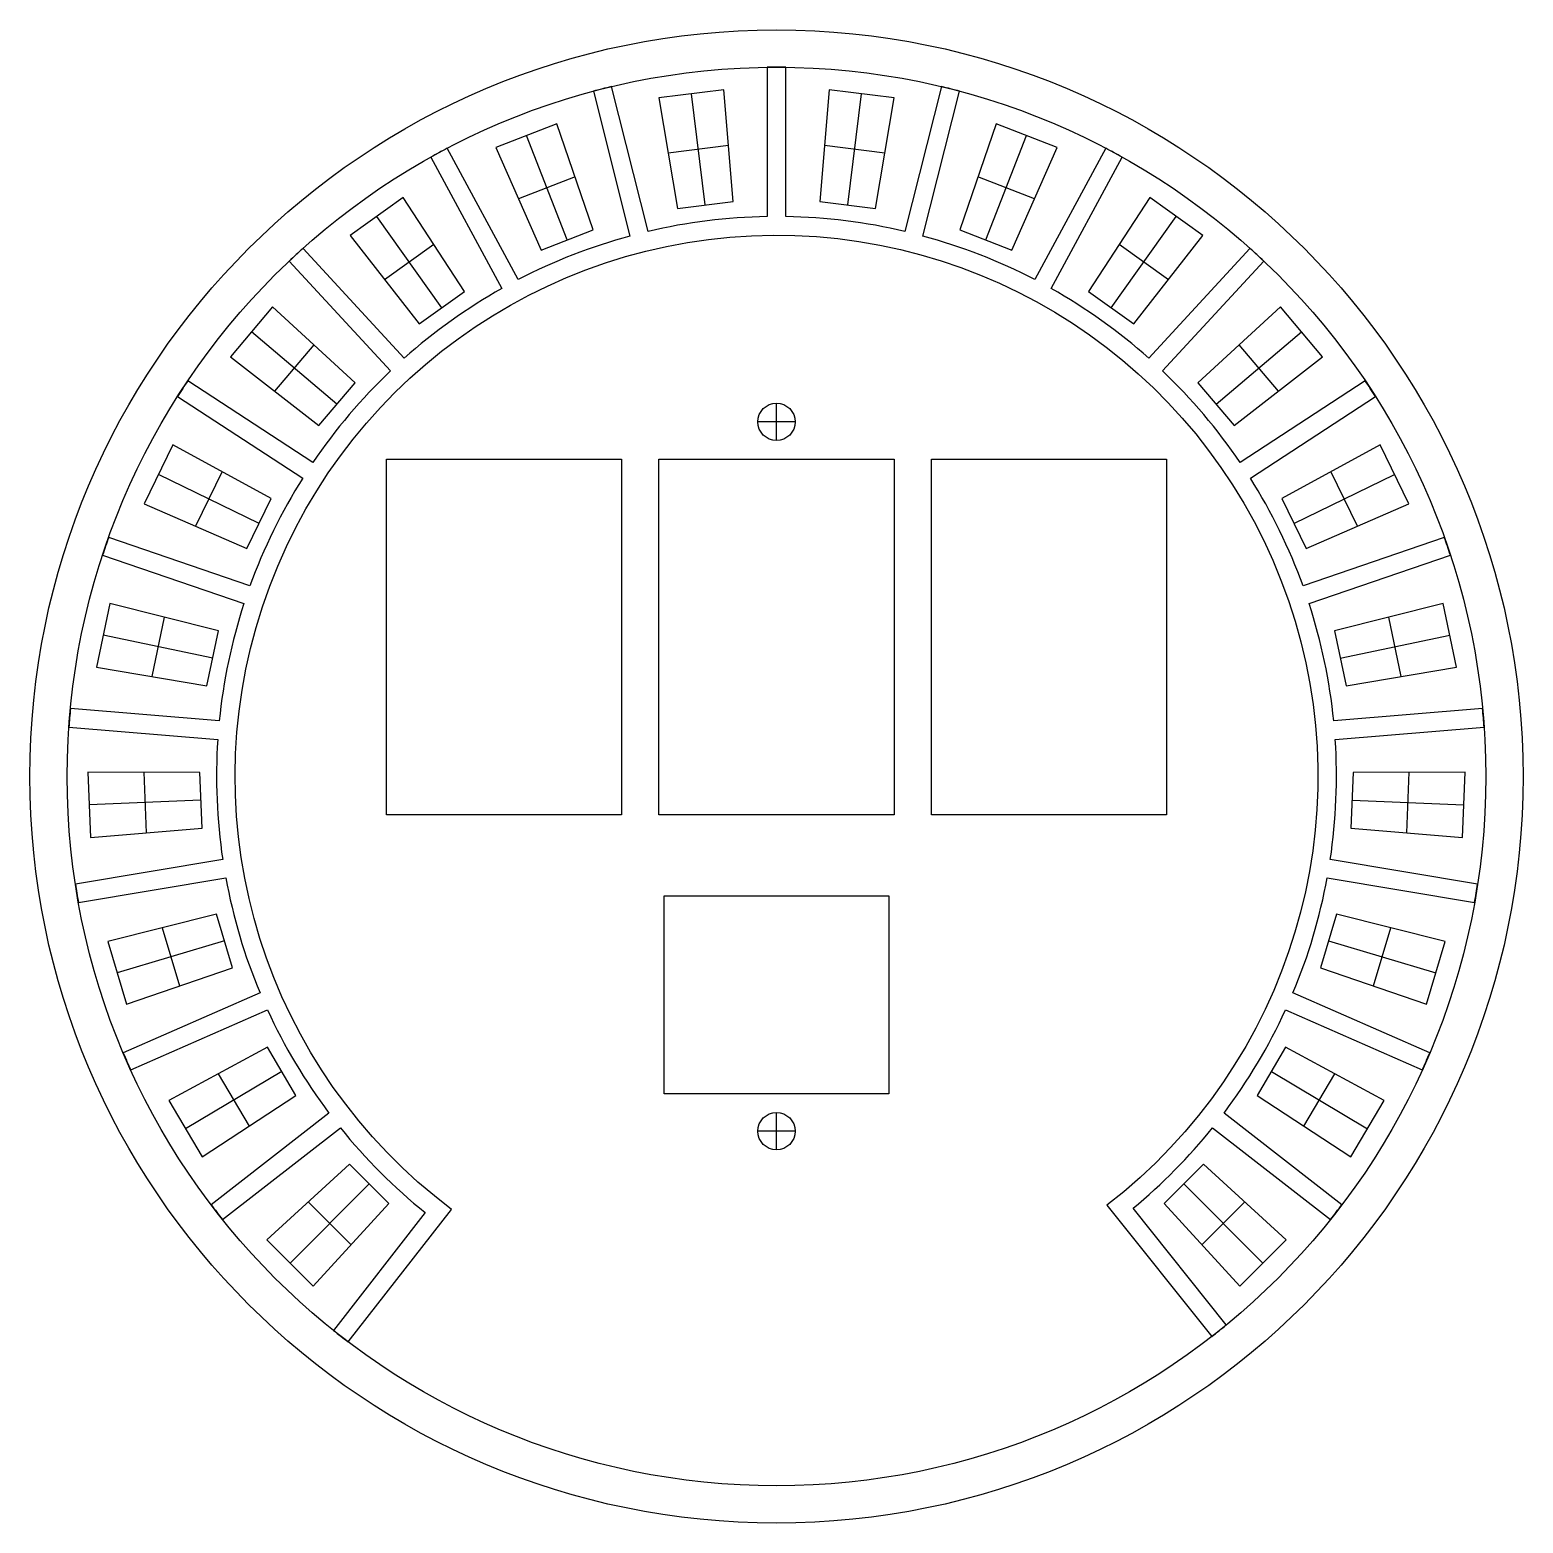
# Model space of a CAD drawing. Header units: millimetres. Extents: x 273.9 to 353.9, y -198.7 to -118.7.
import ezdxf

# ---------------------------------------------------------------- set-up
doc = ezdxf.new("R2010")
doc.units = ezdxf.units.MM

msp = doc.modelspace()

# ---------------------------------------------------------------- linework, layer by layer
for p, q in [((310.034, -128.091), (309.292, -122.137)), ((317.669, -128.091), (318.411, -122.137)), ((302.634, -129.965), (300.453, -124.375)), ((325.069, -129.965), (327.25, -124.375)), ((311.276, -124.913), (308.051, -125.315)), ((319.652, -125.315), (316.427, -124.913)), ((303.057, -126.579), (300.03, -127.761)), ((327.674, -127.761), (324.646, -126.579)), ((295.92, -133.598), (292.433, -128.715)), ((331.783, -133.598), (335.27, -128.715)), ((295.499, -130.212), (292.854, -132.101)), ((334.849, -132.101), (332.204, -130.212)), ((290.303, -138.769), (285.725, -134.891)), ((337.4, -138.769), (341.978, -134.891)), ((289.064, -135.59), (286.964, -138.07)), ((340.739, -138.07), (338.639, -135.59)), ((313.852, -140.713), (313.852, -138.713)), ((314.852, -139.713), (312.852, -139.713)), ((284.146, -142.382), (282.719, -145.302)), ((344.984, -145.302), (343.557, -142.382)), ((286.128, -145.16), (280.737, -142.525)), ((341.575, -145.16), (346.966, -142.525)), ((281.046, -150.174), (280.379, -153.355)), ((347.324, -153.355), (346.657, -150.174)), ((283.649, -152.38), (277.777, -151.149)), ((344.054, -152.38), (349.927, -151.149)), ((279.954, -158.489), (280.088, -161.736)), ((347.615, -161.736), (347.749, -158.489)), ((283.018, -159.988), (277.024, -160.236)), ((344.685, -159.988), (350.68, -160.236)), ((280.936, -166.817), (281.863, -169.932)), ((345.84, -169.932), (346.767, -166.817)), ((284.275, -167.518), (278.524, -169.23)), ((343.428, -167.518), (349.179, -169.23)), ((287.342, -174.51), (282.187, -177.581)), ((283.933, -174.649), (285.596, -177.441)), ((340.362, -174.51), (345.516, -177.581)), ((342.107, -177.441), (343.771, -174.649)), ((313.852, -178.713), (313.852, -176.713)), ((314.852, -177.713), (312.852, -177.713)), ((292.031, -180.534), (287.788, -184.777)), ((335.673, -180.534), (339.915, -184.777)), ((288.76, -181.506), (291.058, -183.804)), ((336.645, -183.804), (338.943, -181.506))]:
    msp.add_line(p, q)
for points in [[(343.529, -182.446, 0.006579), (344.143, -181.657), (337.83, -176.742, 0.053723), (341.12, -171.22), (348.447, -174.434, 0.006579), (348.849, -173.518), (341.522, -170.304, 0.053723), (343.356, -164.143), (351.248, -165.46, 0.006579), (351.412, -164.474), (343.521, -163.157, 0.053723), (343.786, -156.734), (351.76, -156.074, 0.006579), (351.677, -155.077), (343.704, -155.738, 0.053723), (342.384, -149.446), (349.952, -146.848, 0.006579), (349.627, -145.903), (342.06, -148.501, 0.053723), (339.237, -142.726), (345.935, -138.349, 0.006579), (345.388, -137.512), (338.69, -141.888, 0.053723), (334.535, -136.983), (339.954, -131.097, 0.006579), (339.218, -130.419), (333.799, -136.306, 0.053723), (328.568, -132.571), (332.376, -125.534, 0.006579), (331.496, -125.058), (327.688, -132.095, 0.053723), (321.7, -129.758), (323.664, -122.002, 0.006579), (322.694, -121.756), (320.73, -129.512, 0.053723), (314.352, -128.717), (314.352, -120.716, 0.006579), (313.352, -120.716), (313.352, -128.717, 0.053723), (306.973, -129.512), (305.009, -121.756, 0.006579), (304.039, -122.002), (306.003, -129.758, 0.053723), (300.015, -132.095), (296.207, -125.058, 0.006579), (295.327, -125.534), (299.135, -132.571, 0.053723), (293.904, -136.306), (288.485, -130.419, 0.006579), (287.749, -131.097), (293.168, -136.983, 0.053723), (289.014, -141.888), (282.315, -137.512, 0.006579), (281.769, -138.349), (288.467, -142.726, 0.053723), (285.643, -148.501), (278.076, -145.903, 0.006579), (277.751, -146.848), (285.319, -149.446, 0.053723), (283.999, -155.738), (276.026, -155.077, 0.006579), (275.943, -156.074), (283.917, -156.734, 0.053723), (284.183, -163.157), (276.291, -164.474, 0.006579), (276.455, -165.46), (284.347, -164.143, 0.053723), (286.181, -170.304), (278.854, -173.518, 0.006579), (279.256, -174.434), (286.583, -171.22, 0.053723), (289.874, -176.742), (283.56, -181.657, 0.006579), (284.174, -182.446), (290.488, -177.531, 0.053723), (295.033, -182.077), (290.119, -188.391, 0.006579), (290.908, -189.005), (296.437, -181.902, -2.966122), (331.553, -181.684), (337.169, -188.718, 0.006579), (337.95, -188.094)], [(337.95, -188.094), (332.958, -181.842, 0.050614), (337.215, -177.531), (343.529, -182.446)]]:
    msp.add_lwpolyline(points, format="xyb")
for points in [[(308.546, -128.276), (311.523, -127.905), (311.029, -121.92), (307.556, -122.353)], [(316.18, -127.905), (319.157, -128.276), (320.147, -122.353), (316.674, -121.92)], [(301.236, -130.51), (304.031, -129.419), (302.083, -123.739), (298.823, -125.011)], [(323.672, -129.419), (326.467, -130.51), (328.881, -125.011), (325.62, -123.739)], [(294.699, -134.47), (297.141, -132.727), (293.858, -127.698), (291.009, -129.732)], [(330.563, -132.727), (333.004, -134.47), (336.694, -129.732), (333.846, -127.698)], [(289.334, -139.913), (291.273, -137.624), (286.856, -133.555), (284.594, -136.226)], [(336.431, -137.624), (338.369, -139.913), (343.109, -136.226), (340.847, -133.555)], [(285.469, -146.507), (286.786, -143.812), (281.506, -140.952), (279.969, -144.097)], [(340.917, -143.812), (342.234, -146.507), (347.734, -144.097), (346.197, -140.952)], [(292.952, -141.713), (305.552, -141.713), (305.552, -160.763), (292.952, -160.763)], [(307.552, -141.713), (320.152, -141.713), (320.152, -160.763), (307.552, -160.763)], [(322.152, -141.713), (334.752, -141.713), (334.752, -160.763), (322.152, -160.763)], [(283.341, -153.848), (283.957, -150.912), (278.136, -149.436), (277.417, -152.862)], [(343.746, -150.912), (344.362, -153.848), (350.286, -152.862), (349.567, -149.436)], [(283.08, -161.487), (282.956, -158.49), (276.951, -158.488), (277.096, -161.985)], [(344.747, -158.49), (344.623, -161.487), (350.607, -161.985), (350.752, -158.488)], [(307.832, -165.113), (319.872, -165.113), (319.872, -175.713), (307.832, -175.713)], [(284.703, -168.956), (283.847, -166.081), (278.025, -167.553), (279.024, -170.908)], [(343.856, -166.081), (343, -168.956), (348.679, -170.908), (349.678, -167.553)], [(288.109, -175.798), (286.574, -173.221), (281.291, -176.078), (283.083, -179.084)], [(341.129, -173.221), (339.594, -175.798), (344.62, -179.084), (346.412, -176.078)], [(293.091, -181.595), (290.97, -179.473), (286.551, -183.539), (289.025, -186.014)], [(336.733, -179.473), (334.612, -181.595), (338.678, -186.014), (341.153, -183.539)]]:
    msp.add_lwpolyline(points, close=True)
for centre, radius in [((313.852, -158.713), 40), ((313.852, -158.713), 38), ((313.852, -139.713), 1), ((313.852, -177.713), 1)]:
    msp.add_circle(centre, radius)

doc.saveas('drawing.dxf')
